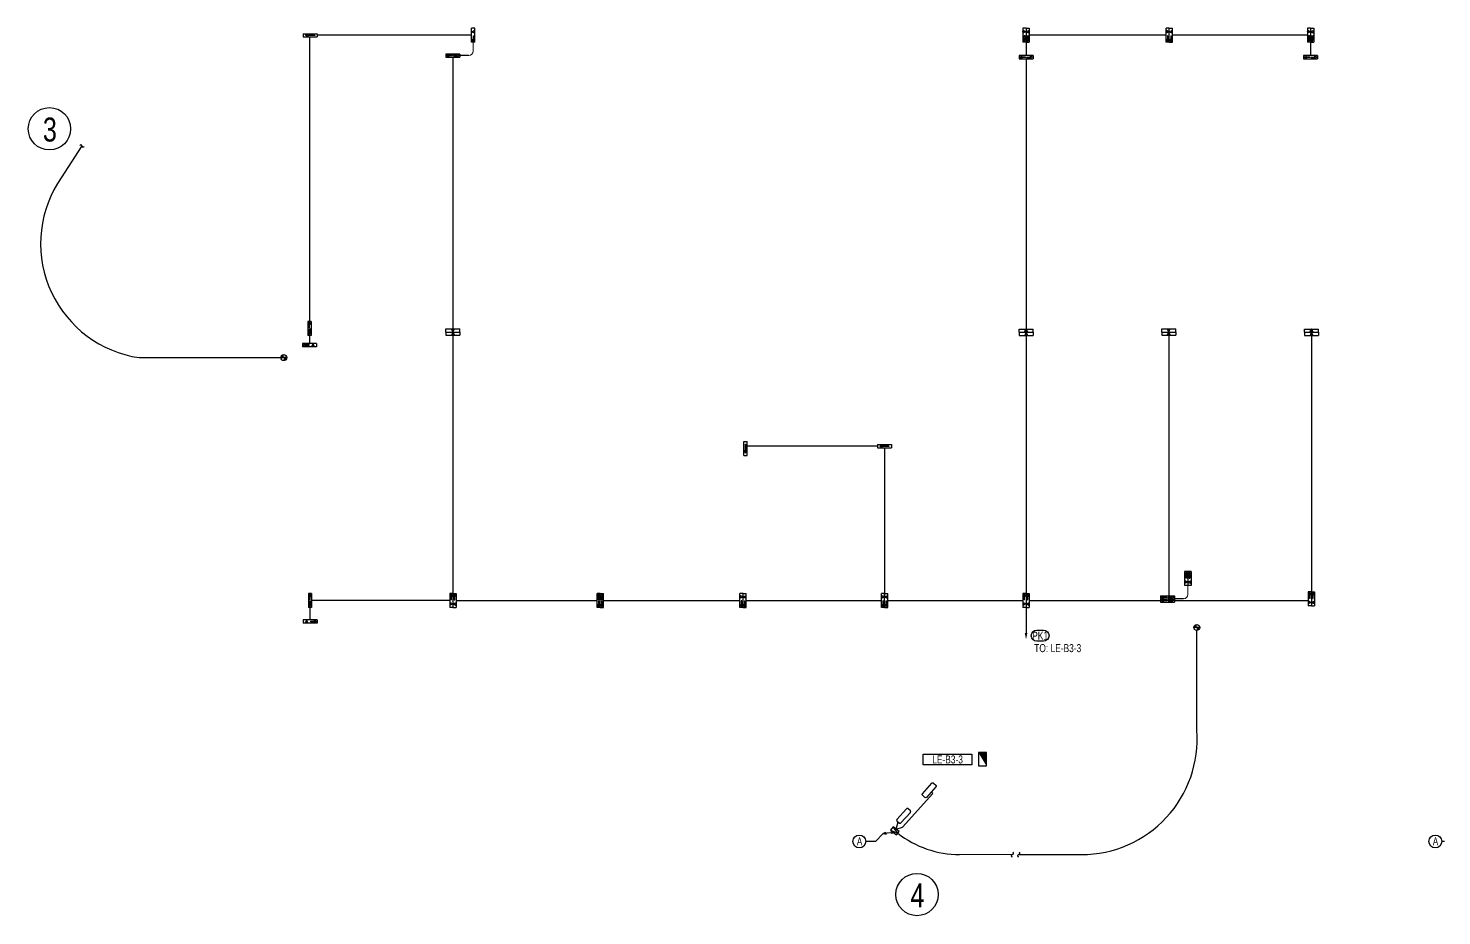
# Model space of a CAD drawing. Header units: millimetres. Extents: x 96113 to 417369, y 91642 to 242281.
# Drawn here: x 96113 to 255089, y 142467 to 242281 of the extents above; entities that cross this region are included whole.
import ezdxf
from ezdxf.enums import TextEntityAlignment as Align

# ---------------------------------------------------------------- set-up
doc = ezdxf.new("R2010")
doc.units = ezdxf.units.MM
doc.header["$LTSCALE"] = 300
doc.linetypes.add('CEN-1', pattern=[24, 20, -2, 0, -2])
for name, color, linetype in [('4', 4, 'Continuous'), ('e-con', 1, 'Continuous'), ('E-SYM', 2, 'Continuous'), ('E-TEXT', 6, 'Continuous'), ('e-text-box', 7, 'Continuous'), ('E-WIRE', 4, 'Continuous'), ('e-wire1s', 4, 'CEN-1'), ('Parking-L', 4, 'Continuous'), ('parking-p', 7, 'Continuous')]:
    doc.layers.add(name, color=color, linetype=linetype)
doc.styles.add('돋움', font='')
doc.styles.get('돋움').set_extended_font_data('Dotum')

# ---------------------------------------------------------------- blocks, each defined once
blk = doc.blocks.new('100-94')
at = {"layer": 'e-con', "linetype": 'Continuous'}
blk.add_line((52, 54), (477, 479), dxfattribs=at)
at = {"layer": 'e-con'}
blk.add_lwpolyline([(477, 479), (292, 373), (365, 294)], close=True, dxfattribs=at)
at = {"layer": 'e-con', "linetype": 'Continuous'}
blk.add_circle((0, 0), 75, dxfattribs=at)
blk = doc.blocks.new('100-33')
at = {"layer": 'E-SYM'}
blk.add_lwpolyline([(-250, -150), (250, -150), (250, 150), (-250, 150)], close=True, dxfattribs=at)
blk.add_solid([(-250, -150), (250, -150), (250, 150), (250, -150)], dxfattribs=at)
blk = doc.blocks.new('ar')
at = {"layer": '4', "color": 4}
blk.add_lwpolyline([(0, 0, 150, 0, 0), (360, 0, 0, 0, 0)], format="xyseb", dxfattribs=at)

msp = doc.modelspace()

# ---------------------------------------------------------------- hatches: boundary and pattern name
at = {"layer": 'parking-p', "linetype": 'Continuous'}
h = msp.add_hatch(color=2, dxfattribs=at)
h.paths.add_polyline_path([(125187, 205237), (124851, 205237), (124851, 204901, 0.4142136)])
h.paths.add_polyline_path([(124851, 205573, 0.4142136), (124516, 205237), (124851, 205237)])
h = msp.add_hatch(color=2, dxfattribs=at)
h.paths.add_polyline_path([(227877, 174890), (227541, 174890), (227541, 174554, 0.4142136)])
h.paths.add_polyline_path([(227541, 175226, 0.4142136), (227206, 174890), (227541, 174890)])

# ---------------------------------------------------------------- linework, layer by layer
at = {"color": 1}
for centre in [(98495, 230977), (196071, 144849)]:
    msp.add_circle(centre, 2382, dxfattribs=at)
at = {"layer": 'E-SYM'}
for p, q in [((193101, 152108), (193910, 151752)), ((193910, 151752), (193379, 152459))]:
    msp.add_line(p, q, dxfattribs=at)
for points in [[(198204, 156977), (197131, 155783, -0.4142136), (196962, 155774), (196688, 156021, -0.4142136), (196679, 156190), (197752, 157383, -0.4142136), (197921, 157392), (198195, 157146, -0.4142136)], [(194882, 154502), (193808, 153308, 0.4142136), (193817, 153139), (194091, 152893, 0.4142136), (194260, 152902), (195334, 154095, 0.4142136), (195325, 154264), (195051, 154511, 0.4142136)]]:
    msp.add_lwpolyline(points, format="xyb", close=True, dxfattribs=at)
msp.add_lwpolyline([(193101, 152108), (193770, 151577), (194049, 151928), (193379, 152459)], close=True, dxfattribs=at)
at = {"layer": 'E-TEXT'}
msp.add_lwpolyline([(209542, 174579), (210300, 174579, -1), (210300, 173343), (209542, 173343, -1), (209542, 174579, -1)], format="xyb", dxfattribs=at)
at = {"layer": 'e-text-box'}
for p, q in [((192271, 151706), (191406, 150818)), ((191406, 150818), (190309, 150818)), ((255406, 150818), (255089, 150818))]:
    msp.add_line(p, q, dxfattribs=at)
msp.add_lwpolyline([(196783, 160647), (202232, 160647), (202232, 159444), (196783, 159444)], close=True, dxfattribs=at)
for centre in [(189590, 150818), (254369, 150818)]:
    msp.add_circle(centre, 720, dxfattribs=at)
at = {"layer": 'E-WIRE'}
for p, q in [((145978, 241494), (128623, 241494)), ((224090, 241494), (208697, 241494)), ((239975, 241494), (224810, 241494)), ((143870, 239026), (143870, 208478)), ((208337, 238846), (208337, 208454)), ((102147, 229048), (99402, 224826)), ((143870, 207758), (143870, 178711)), ((208337, 207734), (208337, 178711)), ((224379, 207746), (224379, 178464)), ((240430, 207734), (240430, 178891)), ((108571, 205237), (124759, 205237)), ((143510, 177924), (127980, 177924)), ((144230, 177924), (160080, 177924)), ((160800, 177924), (176155, 177924)), ((176875, 177924), (192061, 177924)), ((192781, 177924), (207977, 177924)), ((208337, 177136), (208337, 174273)), ((208697, 177924), (223461, 177924)), ((225036, 177924), (240070, 177924)), ((227541, 163320), (227541, 174554)), ((194455, 152436), (197853, 156213)), ((197853, 156213), (197668, 156380)), ((193714, 152193), (193954, 153016)), ((193714, 152193), (194455, 152436)), ((207513, 149350), (214588, 149350))]:
    msp.add_line(p, q, dxfattribs=at)
at = {"layer": 'E-WIRE', "lineweight": 0}
for p, q in [((146158, 240706), (146158, 239706)), ((226536, 179604), (226536, 178604)), ((200869, 149350), (206800, 149350))]:
    msp.add_line(p, q, dxfattribs=at)
at = {"layer": 'E-WIRE', "ltscale": 0.5}
for p, q in [((145658, 239206), (144658, 239206)), ((226036, 178104), (225036, 178104))]:
    msp.add_line(p, q, dxfattribs=at)
at = {"layer": 'E-WIRE'}
for points in [[(127735, 241314), (127735, 209319)], [(127735, 207744), (127735, 206828)], [(191634, 195270), (176951, 195270)], [(192421, 195090), (192421, 178464)], [(127800, 177136), (127800, 175742)]]:
    msp.add_lwpolyline(points, dxfattribs=at)
at = {"layer": 'E-WIRE', "ltscale": 0.5}
for points in [[(208337, 240706), (208337, 239206)], [(240335, 240706), (240335, 239206)]]:
    msp.add_lwpolyline(points, dxfattribs=at)
at = {"layer": 'E-WIRE', "lineweight": 0}
for centre in [(145658, 239706), (226036, 178604)]:
    msp.add_arc(centre, 500, 270, 0, dxfattribs=at)
at = {"layer": 'E-WIRE'}
for centre, start, end in [((102021, 229048), 352.66382, 172.66382), ((102272, 229031), 172.66382, 352.66382), ((206817, 149475), 262.66382, 82.66382), ((207529, 149475), 262.66382, 82.66382), ((206800, 149224), 82.66382, 262.66382), ((207513, 149224), 82.66382, 262.66382)]:
    msp.add_arc(centre, 126, start, end, dxfattribs=at)
at = {"layer": 'Parking-L'}
for centre, radius, start, end in [((110466, 218065), 12967, 148.57282, 261.59624), ((214588, 162341), 12991, 270, 4.32131), ((200869, 160633), 11283, 231.91418, 270)]:
    msp.add_arc(centre, radius, start, end, dxfattribs=at)
at = {"layer": 'parking-p', "color": 2, "linetype": 'Continuous'}
for p, q in [((127048, 241674), (128623, 241674)), ((127048, 241674), (127048, 241314)), ((128623, 241674), (128623, 241314)), ((145978, 240706), (145978, 242281)), ((146338, 242281), (145978, 242281)), ((145978, 240706), (145978, 242281)), ((145990, 241888), (146271, 242016)), ((145990, 241888), (146271, 241759)), ((146271, 242016), (146193, 241910)), ((146328, 241910), (146193, 241910)), ((146271, 241759), (146193, 241865)), ((146328, 241865), (146193, 241865)), ((146328, 241865), (146328, 241910)), ((146338, 240706), (146338, 242281)), ((207977, 242281), (207977, 240706)), ((207977, 242281), (207977, 240706)), ((208337, 242281), (207977, 242281)), ((207977, 242281), (207977, 240706)), ((207987, 241865), (207987, 241910)), ((207987, 241910), (208122, 241910)), ((207987, 241865), (208122, 241865)), ((208325, 241888), (208043, 242016)), ((208043, 242016), (208122, 241910)), ((208325, 241888), (208043, 241759)), ((208043, 241759), (208122, 241865)), ((208337, 242281), (208337, 240706)), ((208337, 242281), (208337, 240706)), ((208337, 242281), (208337, 240706)), ((208337, 242281), (208697, 242281)), ((208337, 242281), (208337, 240706)), ((208348, 241888), (208630, 242016)), ((208348, 241888), (208630, 241759)), ((208630, 242016), (208552, 241910)), ((208687, 241910), (208552, 241910)), ((208630, 241759), (208552, 241865)), ((208687, 241865), (208552, 241865)), ((208687, 241865), (208687, 241910)), ((208697, 242281), (208697, 240706)), ((208697, 242281), (208697, 240706)), ((208697, 242281), (208697, 240706)), ((224090, 240706), (224090, 242281)), ((224090, 240706), (224090, 242281)), ((224090, 240706), (224090, 242281)), ((224450, 242281), (224090, 242281)), ((224100, 241865), (224100, 241910)), ((224100, 241910), (224235, 241910)), ((224100, 241865), (224235, 241865)), ((224438, 241888), (224157, 242016)), ((224157, 242016), (224235, 241910)), ((224438, 241888), (224157, 241759)), ((224157, 241759), (224235, 241865)), ((224450, 240706), (224450, 242281)), ((224450, 240706), (224450, 242281)), ((224450, 240706), (224450, 242281)), ((224450, 240706), (224450, 242281)), ((224450, 242281), (224810, 242281)), ((224462, 241888), (224744, 242016)), ((224462, 241888), (224744, 241759)), ((224744, 242016), (224665, 241910)), ((224800, 241910), (224665, 241910)), ((224744, 241759), (224665, 241865)), ((224800, 241865), (224665, 241865)), ((224800, 241865), (224800, 241910)), ((224810, 240706), (224810, 242281)), ((224810, 240706), (224810, 242281)), ((224810, 240706), (224810, 242281)), ((239975, 242281), (239975, 240706)), ((239975, 242281), (239975, 240706)), ((240335, 242281), (239975, 242281)), ((239975, 242281), (239975, 240706)), ((239985, 241865), (239985, 241910)), ((239985, 241910), (240120, 241910)), ((239985, 241865), (240120, 241865)), ((240323, 241888), (240042, 242016)), ((240042, 242016), (240120, 241910)), ((240323, 241888), (240042, 241759)), ((240042, 241759), (240120, 241865)), ((240335, 242281), (240335, 240706)), ((240335, 242281), (240335, 240706)), ((240335, 242281), (240335, 240706)), ((240335, 242281), (240695, 242281)), ((240335, 242281), (240335, 240706)), ((240347, 241888), (240628, 242016)), ((240347, 241888), (240628, 241759)), ((240628, 242016), (240550, 241910)), ((240685, 241910), (240550, 241910)), ((240628, 241759), (240550, 241865)), ((240685, 241865), (240550, 241865)), ((240685, 241865), (240685, 241910)), ((240695, 242281), (240695, 240706)), ((240695, 242281), (240695, 240706)), ((240695, 242281), (240695, 240706)), ((127048, 241314), (128623, 241314)), ((127048, 241314), (128623, 241314)), ((127304, 241494), (127585, 241623)), ((127304, 241494), (127585, 241365)), ((127585, 241623), (127507, 241516)), ((128332, 241516), (127507, 241516)), ((127585, 241365), (127507, 241471)), ((128332, 241471), (127507, 241471)), ((128332, 241516), (128332, 241471)), ((146338, 240706), (145978, 240706)), ((146158, 240763), (146029, 241044)), ((146029, 241044), (146135, 240966)), ((146135, 241438), (146180, 241438)), ((146135, 241438), (146135, 240966)), ((146158, 240763), (146287, 241044)), ((146180, 241438), (146180, 240966)), ((146287, 241044), (146180, 240966)), ((208337, 240706), (207977, 240706)), ((208157, 240763), (208028, 241044)), ((208028, 241044), (208134, 240966)), ((208179, 241438), (208134, 241438)), ((208134, 241438), (208134, 241343)), ((208134, 241234), (208134, 240966)), ((208157, 240763), (208285, 241044)), ((208179, 241438), (208179, 241343)), ((208179, 241234), (208179, 240966)), ((208285, 241044), (208179, 240966)), ((208337, 240706), (208697, 240706)), ((208517, 240763), (208388, 241044)), ((208388, 241044), (208494, 240966)), ((208494, 241438), (208539, 241438)), ((208494, 241438), (208494, 241343)), ((208494, 241234), (208494, 240966)), ((208517, 240763), (208645, 241044)), ((208539, 241438), (208539, 241343)), ((208539, 241234), (208539, 240966)), ((208645, 241044), (208539, 240966)), ((224450, 240706), (224090, 240706)), ((224270, 240763), (224141, 241044)), ((224141, 241044), (224248, 240966)), ((224293, 241438), (224248, 241438)), ((224248, 241438), (224248, 240966)), ((224270, 240763), (224399, 241044)), ((224293, 241438), (224293, 240966)), ((224399, 241044), (224293, 240966)), ((224450, 240706), (224810, 240706)), ((224630, 240763), (224501, 241044)), ((224501, 241044), (224608, 240966)), ((224608, 241438), (224653, 241438)), ((224608, 241438), (224608, 240966)), ((224630, 240763), (224759, 241044)), ((224653, 241438), (224653, 240966)), ((224759, 241044), (224653, 240966)), ((240335, 240706), (239975, 240706)), ((240155, 240763), (240026, 241044)), ((240026, 241044), (240132, 240966)), ((240177, 241438), (240132, 241438)), ((240132, 241438), (240132, 241343)), ((240132, 241234), (240132, 240966)), ((240155, 240763), (240284, 241044)), ((240177, 241438), (240177, 241343)), ((240177, 241234), (240177, 240966)), ((240284, 241044), (240177, 240966)), ((240335, 240706), (240695, 240706)), ((240515, 240763), (240386, 241044)), ((240386, 241044), (240492, 240966)), ((240492, 241438), (240537, 241438)), ((240492, 241438), (240492, 241343)), ((240492, 241234), (240492, 240966)), ((240515, 240763), (240644, 241044)), ((240537, 241438), (240537, 241343)), ((240537, 241234), (240537, 240966)), ((240644, 241044), (240537, 240966)), ((143083, 239386), (144658, 239386)), ((143083, 239386), (144658, 239386)), ((143083, 239386), (143083, 239026)), ((144658, 239386), (143083, 239386)), ((144658, 239386), (143083, 239386)), ((143083, 239026), (144658, 239026)), ((143139, 239206), (143421, 239335)), ((143139, 239206), (143421, 239078)), ((143421, 239335), (143343, 239229)), ((143815, 239229), (143343, 239229)), ((143421, 239078), (143343, 239184)), ((143815, 239184), (143343, 239184)), ((143815, 239184), (143815, 239229)), ((143926, 239184), (143926, 239229)), ((143926, 239229), (144398, 239229)), ((143926, 239184), (144398, 239184)), ((144602, 239206), (144320, 239335)), ((144320, 239335), (144398, 239229)), ((144602, 239206), (144320, 239078)), ((144320, 239078), (144398, 239184)), ((144658, 239386), (144658, 239026)), ((207549, 239206), (207549, 238846)), ((209124, 239206), (207549, 239206)), ((207549, 238846), (209124, 238846)), ((207605, 239026), (207887, 239155)), ((207605, 239026), (207887, 238898)), ((207887, 239155), (207809, 239049)), ((208281, 239049), (207809, 239049)), ((207887, 238898), (207809, 239004)), ((208281, 239004), (207809, 239004)), ((208281, 239004), (208281, 239049)), ((208392, 239004), (208392, 239049)), ((208392, 239049), (208865, 239049)), ((208392, 239004), (208865, 239004)), ((209068, 239026), (208786, 239155)), ((208786, 239155), (208865, 239049)), ((209068, 239026), (208786, 238898)), ((208786, 238898), (208865, 239004)), ((209124, 239206), (209124, 238846)), ((239547, 239206), (239547, 238846)), ((241122, 239206), (239547, 239206)), ((239547, 238846), (241122, 238846)), ((239604, 239026), (239885, 239155)), ((239604, 239026), (239885, 238898)), ((239885, 239155), (239807, 239049)), ((240279, 239049), (239807, 239049)), ((239885, 238898), (239807, 239004)), ((240279, 239004), (239807, 239004)), ((240279, 239004), (240279, 239049)), ((240391, 239004), (240391, 239049)), ((240391, 239049), (240863, 239049)), ((240391, 239004), (240863, 239004)), ((241066, 239026), (240785, 239155)), ((240785, 239155), (240863, 239049)), ((241066, 239026), (240785, 238898)), ((240785, 238898), (240863, 239004)), ((241122, 239206), (241122, 238846)), ((127555, 209319), (127555, 207744)), ((127555, 209319), (127555, 207744)), ((127915, 209319), (127555, 209319)), ((127555, 209319), (127555, 207744)), ((127735, 209263), (127606, 208981)), ((127606, 208981), (127713, 209060)), ((127606, 208981), (127713, 209060)), ((127713, 208588), (127713, 209060)), ((127713, 208588), (127713, 209060)), ((127758, 208588), (127713, 208588)), ((127758, 208588), (127713, 208588)), ((127758, 208476), (127713, 208476)), ((127713, 208476), (127713, 208380)), ((127713, 208272), (127713, 208004)), ((127735, 209263), (127864, 208981)), ((127864, 208981), (127758, 209060)), ((127758, 208588), (127758, 209060)), ((127864, 208981), (127758, 209060)), ((127758, 208588), (127758, 209060)), ((127758, 208476), (127758, 208380)), ((127758, 208272), (127758, 208004)), ((127915, 209319), (127915, 207744)), ((127915, 209319), (127915, 207744)), ((127915, 209319), (127915, 207744)), ((127915, 209319), (127915, 207744)), ((143083, 208478), (144658, 208478)), ((143083, 208478), (144658, 208478)), ((143083, 208118), (143083, 208478)), ((143083, 208478), (144658, 208478)), ((143870, 208130), (143742, 208411)), ((143742, 208411), (143848, 208333)), ((143893, 208468), (143848, 208468)), ((143848, 208468), (143848, 208333)), ((143870, 208130), (143999, 208411)), ((143893, 208468), (143893, 208333)), ((143999, 208411), (143893, 208333)), ((144658, 208118), (144658, 208478)), ((207549, 208454), (209124, 208454)), ((207549, 208454), (209124, 208454)), ((207549, 208094), (207549, 208454)), ((207549, 208454), (209124, 208454)), ((208337, 208106), (208208, 208388)), ((208208, 208388), (208314, 208310)), ((208359, 208445), (208314, 208445)), ((208314, 208445), (208314, 208310)), ((208337, 208106), (208465, 208388)), ((208359, 208445), (208359, 208310)), ((208465, 208388), (208359, 208310)), ((209124, 208094), (209124, 208454)), ((223592, 208466), (225167, 208466)), ((223592, 208466), (225167, 208466)), ((223592, 208106), (223592, 208466)), ((223592, 208466), (225167, 208466)), ((224379, 208118), (224251, 208400)), ((224251, 208400), (224357, 208321)), ((224402, 208456), (224357, 208456)), ((224357, 208456), (224357, 208321)), ((224379, 208118), (224508, 208400)), ((224402, 208456), (224402, 208321)), ((224508, 208400), (224402, 208321)), ((225167, 208106), (225167, 208466)), ((239643, 208454), (241218, 208454)), ((239643, 208454), (241218, 208454)), ((239643, 208094), (239643, 208454)), ((239643, 208454), (241218, 208454)), ((240430, 208106), (240302, 208388)), ((240302, 208388), (240408, 208310)), ((240453, 208445), (240408, 208445)), ((240408, 208445), (240408, 208310)), ((240430, 208106), (240559, 208388)), ((240453, 208445), (240453, 208310)), ((240559, 208388), (240453, 208310)), ((241218, 208094), (241218, 208454)), ((128523, 206828), (126948, 206828)), ((128523, 206828), (126948, 206828)), ((128523, 206828), (126948, 206828)), ((126948, 206828), (126948, 206468)), ((127004, 206648), (127286, 206777)), ((127286, 206777), (127207, 206671)), ((127475, 206671), (127207, 206671)), ((127915, 207744), (127555, 207744)), ((127679, 206671), (127584, 206671)), ((127735, 207801), (127606, 208082)), ((127606, 208082), (127713, 208004)), ((127679, 206671), (127679, 206626)), ((127735, 207801), (127864, 208082)), ((127864, 208082), (127758, 208004)), ((128129, 206817), (128000, 206535)), ((128129, 206817), (128258, 206535)), ((128523, 206828), (128523, 206468)), ((143083, 208118), (144658, 208118)), ((143083, 208118), (143083, 207758)), ((143083, 208118), (144658, 208118)), ((143083, 208118), (144658, 208118)), ((143083, 208118), (144658, 208118)), ((143083, 207758), (144658, 207758)), ((143083, 207758), (144658, 207758)), ((143083, 207758), (144658, 207758)), ((143870, 208106), (143742, 207825)), ((143742, 207825), (143848, 207903)), ((143848, 207768), (143848, 207903)), ((143893, 207768), (143848, 207768)), ((143870, 208106), (143999, 207825)), ((143999, 207825), (143893, 207903)), ((143893, 207768), (143893, 207903)), ((144658, 208118), (144658, 207758)), ((207549, 208094), (209124, 208094)), ((207549, 208094), (207549, 207734)), ((207549, 208094), (209124, 208094)), ((207549, 208094), (209124, 208094)), ((207549, 208094), (209124, 208094)), ((207549, 207734), (209124, 207734)), ((207549, 207734), (209124, 207734)), ((207549, 207734), (209124, 207734)), ((208337, 208083), (208208, 207801)), ((208208, 207801), (208314, 207879)), ((208314, 207744), (208314, 207879)), ((208359, 207744), (208314, 207744)), ((208337, 208083), (208465, 207801)), ((208465, 207801), (208359, 207879)), ((208359, 207744), (208359, 207879)), ((209124, 208094), (209124, 207734)), ((223592, 208106), (225167, 208106)), ((223592, 208106), (223592, 207746)), ((223592, 208106), (225167, 208106)), ((223592, 208106), (225167, 208106)), ((223592, 208106), (225167, 208106)), ((223592, 207746), (225167, 207746)), ((223592, 207746), (225167, 207746)), ((223592, 207746), (225167, 207746)), ((224379, 208094), (224251, 207813)), ((224251, 207813), (224357, 207891)), ((224357, 207756), (224357, 207891)), ((224402, 207756), (224357, 207756)), ((224379, 208094), (224508, 207813)), ((224508, 207813), (224402, 207891)), ((224402, 207756), (224402, 207891)), ((225167, 208106), (225167, 207746)), ((239643, 208094), (241218, 208094)), ((239643, 208094), (239643, 207734)), ((239643, 208094), (241218, 208094)), ((239643, 208094), (241218, 208094)), ((239643, 208094), (241218, 208094)), ((239643, 207734), (241218, 207734)), ((239643, 207734), (241218, 207734)), ((239643, 207734), (241218, 207734)), ((240430, 208083), (240302, 207801)), ((240302, 207801), (240408, 207879)), ((240408, 207744), (240408, 207879)), ((240453, 207744), (240408, 207744)), ((240430, 208083), (240559, 207801)), ((240559, 207801), (240453, 207879)), ((240453, 207744), (240453, 207879)), ((241218, 208094), (241218, 207734)), ((125187, 205237), (124516, 205237)), ((128523, 206468), (126948, 206468)), ((128523, 206468), (126948, 206468)), ((128523, 206468), (126948, 206468)), ((127004, 206648), (127286, 206520)), ((127286, 206520), (127207, 206626)), ((127475, 206626), (127207, 206626)), ((127679, 206626), (127584, 206626)), ((128000, 206535), (128106, 206613)), ((128106, 206478), (128106, 206613)), ((128106, 206478), (128151, 206478)), ((128258, 206535), (128151, 206613)), ((128151, 206478), (128151, 206613)), ((176591, 194238), (176591, 195813)), ((176591, 195813), (176951, 195813)), ((176951, 194238), (176951, 195813)), ((176951, 194238), (176951, 195813)), ((176591, 194238), (176951, 194238)), ((176771, 194494), (176642, 194776)), ((176642, 194776), (176748, 194698)), ((176748, 195522), (176793, 195522)), ((176748, 195522), (176748, 194698)), ((176771, 194494), (176899, 194776)), ((176793, 195522), (176793, 194698)), ((176899, 194776), (176793, 194698)), ((191634, 195450), (193209, 195450)), ((191634, 195450), (191634, 195090)), ((191634, 195090), (193209, 195090)), ((191634, 195090), (193209, 195090)), ((191890, 195270), (192171, 195399)), ((191890, 195270), (192171, 195141)), ((192171, 195399), (192093, 195292)), ((192918, 195292), (192093, 195292)), ((192171, 195141), (192093, 195247)), ((192918, 195247), (192093, 195247)), ((192918, 195292), (192918, 195247)), ((193209, 195450), (193209, 195090)), ((226536, 181179), (226176, 181179)), ((226176, 181179), (226176, 179604)), ((226186, 180020), (226186, 179975)), ((226186, 180020), (226321, 180020)), ((226186, 179975), (226321, 179975)), ((226356, 181122), (226227, 180841)), ((226227, 180841), (226334, 180919)), ((226524, 179997), (226243, 180126)), ((226243, 180126), (226321, 180020)), ((226524, 179997), (226243, 179869)), ((226243, 179869), (226321, 179975)), ((226334, 180651), (226334, 180919)), ((226334, 180447), (226334, 180543)), ((226379, 180447), (226334, 180447)), ((226356, 181122), (226485, 180841)), ((226485, 180841), (226379, 180919)), ((226379, 180651), (226379, 180919)), ((226379, 180447), (226379, 180543)), ((226896, 181179), (226536, 181179)), ((226536, 181179), (226536, 179604)), ((226536, 181179), (226536, 179604)), ((226548, 179997), (226830, 180126)), ((226548, 179997), (226830, 179869)), ((226716, 181122), (226587, 180841)), ((226587, 180841), (226694, 180919)), ((226694, 180651), (226694, 180919)), ((226694, 180447), (226694, 180543)), ((226694, 180447), (226739, 180447)), ((226716, 181122), (226845, 180841)), ((226845, 180841), (226739, 180919)), ((226739, 180651), (226739, 180919)), ((226739, 180447), (226739, 180543)), ((226830, 180126), (226751, 180020)), ((226886, 180020), (226751, 180020)), ((226830, 179869), (226751, 179975)), ((226886, 179975), (226751, 179975)), ((226886, 180020), (226886, 179975)), ((226896, 181179), (226896, 179604)), ((127980, 178711), (127620, 178711)), ((127620, 178711), (127620, 177136)), ((127620, 178711), (127620, 177136)), ((127800, 178655), (127672, 178373)), ((127672, 178373), (127778, 178452)), ((127778, 177979), (127778, 178452)), ((127800, 178655), (127929, 178373)), ((127929, 178373), (127823, 178452)), ((127823, 177979), (127823, 178452)), ((127980, 178711), (127980, 177136)), ((143510, 178711), (143510, 177136)), ((143510, 178711), (143510, 177136)), ((143870, 178711), (143510, 178711)), ((143510, 178711), (143510, 177136)), ((143690, 178655), (143562, 178373)), ((143562, 178373), (143668, 178452)), ((143668, 177979), (143668, 178452)), ((143690, 178655), (143819, 178373)), ((143819, 178373), (143713, 178452)), ((143713, 177979), (143713, 178452)), ((143870, 178711), (143870, 177136)), ((143870, 178711), (144230, 178711)), ((143870, 178711), (143870, 177136)), ((143870, 178711), (143870, 177136)), ((143870, 178711), (143870, 177136)), ((144050, 178655), (143922, 178373)), ((143922, 178373), (144028, 178452)), ((144028, 177979), (144028, 178452)), ((144050, 178655), (144179, 178373)), ((144179, 178373), (144073, 178452)), ((144073, 177979), (144073, 178452)), ((144230, 178711), (144230, 177136)), ((144230, 178711), (144230, 177136)), ((144230, 178711), (144230, 177136)), ((160080, 177136), (160080, 178711)), ((160080, 177136), (160080, 178711)), ((160080, 177136), (160080, 178711)), ((160440, 178711), (160080, 178711)), ((160260, 178655), (160132, 178373)), ((160132, 178373), (160238, 178452)), ((160238, 177979), (160238, 178452)), ((160260, 178655), (160389, 178373)), ((160389, 178373), (160283, 178452)), ((160283, 177979), (160283, 178452)), ((160440, 177136), (160440, 178711)), ((160440, 177136), (160440, 178711)), ((160440, 178711), (160800, 178711)), ((160440, 177136), (160440, 178711)), ((160440, 177136), (160440, 178711)), ((160620, 178655), (160492, 178373)), ((160492, 178373), (160598, 178452)), ((160598, 177979), (160598, 178452)), ((160620, 178655), (160749, 178373)), ((160749, 178373), (160643, 178452)), ((160643, 177979), (160643, 178452)), ((160800, 177136), (160800, 178711)), ((160800, 177136), (160800, 178711)), ((160800, 177136), (160800, 178711)), ((176155, 177136), (176155, 178711)), ((176155, 177136), (176155, 178711)), ((176155, 177136), (176155, 178711)), ((176515, 178711), (176155, 178711)), ((176165, 178295), (176165, 178340)), ((176165, 178340), (176300, 178340)), ((176165, 178295), (176300, 178295)), ((176504, 178317), (176222, 178446)), ((176222, 178446), (176300, 178340)), ((176504, 178317), (176222, 178189)), ((176222, 178189), (176300, 178295)), ((176515, 177136), (176515, 178711)), ((176515, 177136), (176515, 178711)), ((176515, 178711), (176875, 178711)), ((176515, 177136), (176515, 178711)), ((176515, 177136), (176515, 178711)), ((176527, 178317), (176809, 178446)), ((176527, 178317), (176809, 178189)), ((176809, 178446), (176730, 178340)), ((176865, 178340), (176730, 178340)), ((176809, 178189), (176730, 178295)), ((176865, 178295), (176730, 178295)), ((176865, 178295), (176865, 178340)), ((176875, 177136), (176875, 178711)), ((176875, 177136), (176875, 178711)), ((176875, 177136), (176875, 178711)), ((192061, 177136), (192061, 178711)), ((192061, 177136), (192061, 178711)), ((192061, 177136), (192061, 178711)), ((192421, 178711), (192061, 178711)), ((192071, 178295), (192071, 178340)), ((192071, 178340), (192206, 178340)), ((192071, 178295), (192206, 178295)), ((192409, 178317), (192128, 178446)), ((192128, 178446), (192206, 178340)), ((192409, 178317), (192128, 178189)), ((192128, 178189), (192206, 178295)), ((192421, 177136), (192421, 178711)), ((192421, 177136), (192421, 178711)), ((192421, 178711), (192781, 178711)), ((192421, 177136), (192421, 178711)), ((192421, 177136), (192421, 178711)), ((192433, 178317), (192714, 178446)), ((192433, 178317), (192714, 178189)), ((192714, 178446), (192636, 178340)), ((192771, 178340), (192636, 178340)), ((192714, 178189), (192636, 178295)), ((192771, 178295), (192636, 178295)), ((192771, 178295), (192771, 178340)), ((192781, 177136), (192781, 178711)), ((192781, 177136), (192781, 178711)), ((192781, 177136), (192781, 178711)), ((207977, 178711), (207977, 177136)), ((207977, 178711), (207977, 177136)), ((208337, 178711), (207977, 178711)), ((207977, 178711), (207977, 177136)), ((208157, 178655), (208028, 178373)), ((208028, 178373), (208134, 178452)), ((208134, 177979), (208134, 178452)), ((208157, 178655), (208285, 178373)), ((208285, 178373), (208179, 178452)), ((208179, 177979), (208179, 178452)), ((208337, 178711), (208337, 177136)), ((208337, 178711), (208697, 178711)), ((208337, 178711), (208337, 177136)), ((208337, 178711), (208337, 177136)), ((208337, 178711), (208337, 177136)), ((208517, 178655), (208388, 178373)), ((208388, 178373), (208494, 178452)), ((208494, 177979), (208494, 178452)), ((208517, 178655), (208645, 178373)), ((208645, 178373), (208539, 178452)), ((208539, 177979), (208539, 178452)), ((208697, 178711), (208697, 177136)), ((208697, 178711), (208697, 177136)), ((208697, 178711), (208697, 177136)), ((223461, 178464), (225036, 178464)), ((223461, 178464), (223461, 178104)), ((223461, 178104), (225036, 178104)), ((223461, 178104), (225036, 178104)), ((223461, 178104), (223461, 177744)), ((223517, 178284), (223799, 178412)), ((223517, 178284), (223799, 178155)), ((223799, 178412), (223721, 178306)), ((224193, 178306), (223721, 178306)), ((223799, 178155), (223721, 178261)), ((224193, 178261), (223721, 178261)), ((224193, 178306), (224193, 178261)), ((224304, 178306), (224304, 178261)), ((224304, 178306), (224777, 178306)), ((224304, 178261), (224777, 178261)), ((224980, 178284), (224698, 178412)), ((224698, 178412), (224777, 178306)), ((224980, 178284), (224698, 178155)), ((224698, 178155), (224777, 178261)), ((225036, 178464), (225036, 178104)), ((225036, 178104), (225036, 177744)), ((226536, 179604), (226176, 179604)), ((226896, 179604), (226536, 179604)), ((240070, 178891), (240070, 177316)), ((240070, 178891), (240070, 177316)), ((240430, 178891), (240070, 178891)), ((240070, 178891), (240070, 177316)), ((240250, 178835), (240122, 178553)), ((240122, 178553), (240228, 178632)), ((240228, 178159), (240228, 178632)), ((240273, 178159), (240228, 178159)), ((240250, 178835), (240379, 178553)), ((240379, 178553), (240273, 178632)), ((240273, 178159), (240273, 178632)), ((240430, 178891), (240430, 177316)), ((240430, 178891), (240790, 178891)), ((240430, 178891), (240430, 177316)), ((240430, 178891), (240430, 177316)), ((240430, 178891), (240430, 177316)), ((240610, 178835), (240482, 178553)), ((240482, 178553), (240588, 178632)), ((240588, 178159), (240588, 178632)), ((240588, 178159), (240633, 178159)), ((240610, 178835), (240739, 178553)), ((240739, 178553), (240633, 178632)), ((240633, 178159), (240633, 178632)), ((240790, 178891), (240790, 177316)), ((240790, 178891), (240790, 177316)), ((240790, 178891), (240790, 177316)), ((127980, 177136), (127620, 177136)), ((127800, 177192), (127672, 177474)), ((127672, 177474), (127778, 177396)), ((127823, 177979), (127778, 177979)), ((127823, 177868), (127778, 177868)), ((127778, 177868), (127778, 177396)), ((127800, 177192), (127929, 177474)), ((127823, 177868), (127823, 177396)), ((127929, 177474), (127823, 177396)), ((143870, 177136), (143510, 177136)), ((143520, 177552), (143520, 177507)), ((143520, 177552), (143655, 177552)), ((143520, 177507), (143655, 177507)), ((143859, 177530), (143577, 177659)), ((143577, 177659), (143655, 177552)), ((143859, 177530), (143577, 177401)), ((143577, 177401), (143655, 177507)), ((143713, 177979), (143668, 177979)), ((143870, 177136), (144230, 177136)), ((143882, 177530), (144164, 177659)), ((143882, 177530), (144164, 177401)), ((144028, 177979), (144073, 177979)), ((144164, 177659), (144086, 177552)), ((144221, 177552), (144086, 177552)), ((144164, 177401), (144086, 177507)), ((144221, 177507), (144086, 177507)), ((144221, 177552), (144221, 177507)), ((160440, 177136), (160080, 177136)), ((160260, 177192), (160132, 177474)), ((160132, 177474), (160238, 177396)), ((160283, 177979), (160238, 177979)), ((160283, 177868), (160238, 177868)), ((160238, 177868), (160238, 177396)), ((160260, 177192), (160389, 177474)), ((160283, 177868), (160283, 177396)), ((160389, 177474), (160283, 177396)), ((160440, 177136), (160800, 177136)), ((160620, 177192), (160492, 177474)), ((160492, 177474), (160598, 177396)), ((160643, 177979), (160598, 177979)), ((160643, 177868), (160598, 177868)), ((160598, 177868), (160598, 177396)), ((160620, 177192), (160749, 177474)), ((160643, 177868), (160643, 177396)), ((160749, 177474), (160643, 177396)), ((176515, 177136), (176155, 177136)), ((176335, 177192), (176207, 177474)), ((176207, 177474), (176313, 177396)), ((176358, 177868), (176313, 177868)), ((176313, 177868), (176313, 177396)), ((176335, 177192), (176464, 177474)), ((176358, 177868), (176358, 177396)), ((176464, 177474), (176358, 177396)), ((176515, 177136), (176875, 177136)), ((176695, 177192), (176567, 177474)), ((176567, 177474), (176673, 177396)), ((176673, 177868), (176718, 177868)), ((176673, 177868), (176673, 177396)), ((176695, 177192), (176824, 177474)), ((176718, 177868), (176718, 177396)), ((176824, 177474), (176718, 177396)), ((192421, 177136), (192061, 177136)), ((192241, 177192), (192112, 177474)), ((192112, 177474), (192219, 177396)), ((192264, 177868), (192219, 177868)), ((192219, 177868), (192219, 177396)), ((192241, 177192), (192370, 177474)), ((192264, 177868), (192264, 177396)), ((192370, 177474), (192264, 177396)), ((192421, 177136), (192781, 177136)), ((192601, 177192), (192472, 177474)), ((192472, 177474), (192579, 177396)), ((192579, 177868), (192624, 177868)), ((192579, 177868), (192579, 177396)), ((192601, 177192), (192730, 177474)), ((192624, 177868), (192624, 177396)), ((192730, 177474), (192624, 177396)), ((208337, 177136), (207977, 177136)), ((207987, 177552), (207987, 177507)), ((207987, 177552), (208122, 177552)), ((207987, 177507), (208122, 177507)), ((208325, 177530), (208043, 177659)), ((208043, 177659), (208122, 177552)), ((208325, 177530), (208043, 177401)), ((208043, 177401), (208122, 177507)), ((208179, 177979), (208134, 177979)), ((208337, 177136), (208697, 177136)), ((208348, 177530), (208630, 177659)), ((208348, 177530), (208630, 177401)), ((208494, 177979), (208539, 177979)), ((208630, 177659), (208552, 177552)), ((208687, 177552), (208552, 177552)), ((208630, 177401), (208552, 177507)), ((208687, 177507), (208552, 177507)), ((208687, 177552), (208687, 177507)), ((223461, 177744), (225036, 177744)), ((223517, 177924), (223799, 178052)), ((223517, 177924), (223799, 177795)), ((223799, 178052), (223721, 177946)), ((224193, 177946), (223721, 177946)), ((223799, 177795), (223721, 177901)), ((224193, 177901), (223721, 177901)), ((224193, 177901), (224193, 177946)), ((224304, 177901), (224304, 177946)), ((224304, 177946), (224777, 177946)), ((224304, 177901), (224777, 177901)), ((224980, 177924), (224698, 178052)), ((224698, 178052), (224777, 177946)), ((224980, 177924), (224698, 177795)), ((224698, 177795), (224777, 177901)), ((240430, 177316), (240070, 177316)), ((240080, 177732), (240080, 177687)), ((240080, 177732), (240215, 177732)), ((240080, 177687), (240215, 177687)), ((240419, 177710), (240137, 177839)), ((240137, 177839), (240215, 177732)), ((240419, 177710), (240137, 177581)), ((240137, 177581), (240215, 177687)), ((240430, 177316), (240790, 177316)), ((240442, 177710), (240724, 177839)), ((240442, 177710), (240724, 177581)), ((240724, 177839), (240646, 177732)), ((240781, 177732), (240646, 177732)), ((240724, 177581), (240646, 177687)), ((240781, 177687), (240646, 177687)), ((240781, 177732), (240781, 177687)), ((128588, 175742), (127013, 175742)), ((128588, 175742), (127013, 175742)), ((128588, 175742), (127013, 175742)), ((128588, 175742), (127013, 175742)), ((127013, 175742), (127013, 175382)), ((128588, 175742), (127013, 175742)), ((128588, 175742), (127013, 175742)), ((128588, 175742), (127013, 175742)), ((128588, 175742), (127013, 175742)), ((127013, 175742), (127013, 175382)), ((128588, 175382), (127013, 175382)), ((128588, 175382), (127013, 175382)), ((128588, 175382), (127013, 175382)), ((128588, 175382), (127013, 175382)), ((128588, 175382), (127013, 175382)), ((128588, 175382), (127013, 175382)), ((127407, 175731), (127278, 175449)), ((127407, 175731), (127278, 175449)), ((127278, 175449), (127384, 175527)), ((127278, 175449), (127384, 175527)), ((127384, 175392), (127384, 175527)), ((127384, 175392), (127384, 175527)), ((127429, 175392), (127384, 175392)), ((127429, 175392), (127384, 175392)), ((127407, 175731), (127535, 175449)), ((127407, 175731), (127535, 175449)), ((127535, 175449), (127429, 175527)), ((127429, 175392), (127429, 175527)), ((127535, 175449), (127429, 175527)), ((127429, 175392), (127429, 175527)), ((127856, 175585), (127856, 175540)), ((127856, 175585), (128328, 175585)), ((127856, 175585), (127856, 175540)), ((127856, 175585), (128328, 175585)), ((127856, 175540), (128328, 175540)), ((127856, 175540), (128328, 175540)), ((128532, 175562), (128250, 175691)), ((128250, 175691), (128328, 175585)), ((128532, 175562), (128250, 175691)), ((128250, 175691), (128328, 175585)), ((128532, 175562), (128250, 175434)), ((128532, 175562), (128250, 175434)), ((128250, 175434), (128328, 175540)), ((128250, 175434), (128328, 175540)), ((128588, 175742), (128588, 175382)), ((128588, 175742), (128588, 175382)), ((227877, 174890), (227206, 174890))]:
    msp.add_line(p, q, dxfattribs=at)
for points in [[(208023, 241454), (207991, 241422)], [(207991, 241422), (208125, 241288)], [(207991, 241154), (208125, 241288)], [(207991, 241154), (208023, 241122)], [(208023, 241454), (208157, 241320)], [(208023, 241122), (208157, 241256)], [(208157, 241320), (208291, 241454)], [(208157, 241256), (208291, 241122)], [(208189, 241288), (208323, 241422)], [(208189, 241288), (208323, 241154)], [(208323, 241422), (208291, 241454)], [(208291, 241122), (208323, 241154)], [(208351, 241422), (208383, 241454)], [(208485, 241288), (208351, 241422)], [(208485, 241288), (208351, 241154)], [(208383, 241122), (208351, 241154)], [(208517, 241320), (208383, 241454)], [(208517, 241256), (208383, 241122)], [(208651, 241454), (208517, 241320)], [(208651, 241122), (208517, 241256)], [(208683, 241422), (208549, 241288)], [(208683, 241154), (208549, 241288)], [(208651, 241454), (208683, 241422)], [(208683, 241154), (208651, 241122)], [(240021, 241454), (239989, 241422)], [(239989, 241422), (240123, 241288)], [(239989, 241154), (240123, 241288)], [(239989, 241154), (240021, 241122)], [(240021, 241454), (240155, 241320)], [(240021, 241122), (240155, 241256)], [(240155, 241320), (240289, 241454)], [(240155, 241256), (240289, 241122)], [(240187, 241288), (240321, 241422)], [(240187, 241288), (240321, 241154)], [(240321, 241422), (240289, 241454)], [(240289, 241122), (240321, 241154)], [(240349, 241422), (240381, 241454)], [(240483, 241288), (240349, 241422)], [(240483, 241288), (240349, 241154)], [(240381, 241122), (240349, 241154)], [(240515, 241320), (240381, 241454)], [(240515, 241256), (240381, 241122)], [(240649, 241454), (240515, 241320)], [(240649, 241122), (240515, 241256)], [(240681, 241422), (240547, 241288)], [(240681, 241154), (240547, 241288)], [(240649, 241454), (240681, 241422)], [(240681, 241154), (240649, 241122)], [(127601, 208492), (127569, 208460)], [(127569, 208460), (127703, 208326)], [(127569, 208192), (127703, 208326)], [(127601, 208492), (127735, 208358)], [(127601, 208160), (127735, 208294)], [(127735, 208358), (127869, 208492)], [(127735, 208294), (127869, 208160)], [(127767, 208326), (127901, 208460)], [(127767, 208326), (127901, 208192)], [(127901, 208460), (127869, 208492)], [(208171, 208409), (208203, 208440)], [(208171, 208409), (208305, 208274)], [(208305, 208274), (208171, 208140)], [(208203, 208440), (208337, 208306)], [(208471, 208440), (208337, 208306)], [(208503, 208409), (208369, 208274)], [(208369, 208274), (208503, 208140)], [(208471, 208440), (208503, 208409)], [(240265, 208409), (240297, 208440)], [(240265, 208409), (240399, 208274)], [(240399, 208274), (240265, 208140)], [(240297, 208440), (240431, 208306)], [(240565, 208440), (240431, 208306)], [(240597, 208409), (240463, 208274)], [(240463, 208274), (240597, 208140)], [(240565, 208440), (240597, 208409)], [(127363, 206783), (127395, 206814)], [(127498, 206648), (127363, 206783)], [(127529, 206680), (127395, 206814)], [(127529, 206680), (127663, 206814)], [(127561, 206648), (127695, 206783)], [(127569, 208192), (127601, 208160)], [(127663, 206814), (127695, 206783)], [(127869, 208160), (127901, 208192)], [(208203, 208109), (208171, 208140)], [(208337, 208243), (208203, 208109)], [(208337, 208243), (208471, 208109)], [(208503, 208140), (208471, 208109)], [(224246, 208092), (224214, 208060)], [(224348, 207926), (224214, 208060)], [(224214, 207792), (224348, 207926)], [(224214, 207792), (224246, 207760)], [(224380, 207958), (224246, 208092)], [(224246, 207760), (224380, 207894)], [(224380, 207958), (224514, 208092)], [(224514, 207760), (224380, 207894)], [(224412, 207926), (224546, 208060)], [(224546, 207792), (224412, 207926)], [(224546, 208060), (224514, 208092)], [(224514, 207760), (224546, 207792)], [(240297, 208109), (240265, 208140)], [(240431, 208243), (240297, 208109)], [(240431, 208243), (240565, 208109)], [(240597, 208140), (240565, 208109)], [(127363, 206514), (127498, 206648)], [(127395, 206483), (127363, 206514)], [(127395, 206483), (127529, 206617)], [(127663, 206483), (127529, 206617)], [(127695, 206514), (127561, 206648)], [(127695, 206514), (127663, 206483)], [(226190, 180731), (226222, 180763)], [(226190, 180731), (226324, 180597)], [(226190, 180463), (226324, 180597)], [(226222, 180431), (226190, 180463)], [(226222, 180763), (226356, 180629)], [(226222, 180431), (226356, 180565)], [(226356, 180629), (226490, 180763)], [(226356, 180565), (226490, 180431)], [(226388, 180597), (226522, 180731)], [(226388, 180597), (226522, 180463)], [(226490, 180763), (226522, 180731)], [(226522, 180463), (226490, 180431)], [(226582, 180763), (226550, 180731)], [(226684, 180597), (226550, 180731)], [(226684, 180597), (226550, 180463)], [(226550, 180463), (226582, 180431)], [(226716, 180629), (226582, 180763)], [(226716, 180565), (226582, 180431)], [(226850, 180763), (226716, 180629)], [(226850, 180431), (226716, 180565)], [(226882, 180731), (226748, 180597)], [(226882, 180463), (226748, 180597)], [(226882, 180731), (226850, 180763)], [(226850, 180431), (226882, 180463)]]:
    msp.add_lwpolyline(points, dxfattribs=at)
for centre in [(124851, 205237), (227541, 174890)]:
    msp.add_circle(centre, 336, dxfattribs=at)

# ---------------------------------------------------------------- block references
at = {"layer": 'e-con', "xscale": 1.5, "yscale": 1.5, "zscale": 1.5, "rotation": 141.5686865846412}
msp.add_blockref('100-94', (193277, 151824), dxfattribs=at)
at = {"layer": 'E-TEXT', "xscale": 3, "yscale": 3, "zscale": 3, "rotation": 90}
msp.add_blockref('100-33', (203420, 160077), dxfattribs=at)
at = {"layer": 'e-wire1s', "xscale": 2, "yscale": 2, "zscale": 2, "rotation": 270}
msp.add_blockref('ar', (208337, 174273), dxfattribs=at)

# ---------------------------------------------------------------- texts
at = {"layer": 'E-TEXT', "color": 1, "style": '돋움', "width": 0.8}
for s, p in [('3', (98543, 230892, 4600)), ('4', (196119, 144764, 4600))]:
    msp.add_text(s, height=2700, dxfattribs=at).set_placement(p, align=Align.MIDDLE_CENTER)
at = {"layer": 'E-TEXT', "style": '돋움', "width": 0.8}
for s, p in [('PK1', (209921, 173961)), ('TO: LE-B3-3', (211900, 172565)), ('LE-B3-3', (199508, 160045)), ('A', (189612, 150818)), ('A', (254391, 150818))]:
    msp.add_text(s, height=900, dxfattribs=at).set_placement(p, align=Align.MIDDLE_CENTER)

doc.saveas('drawing.dxf')
